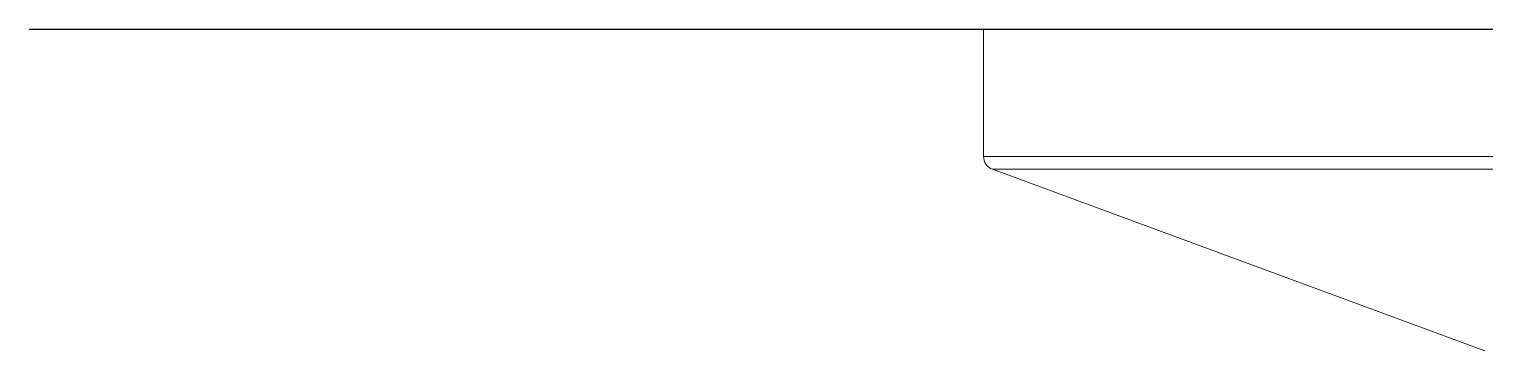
# Model space of a CAD drawing. Extents: x 0 to 1128, y 0 to 827.
# Drawn here: x 108 to 161.2, y 701.7 to 713.5 of the extents above; entities that cross this region are included whole.
import ezdxf

# ---------------------------------------------------------------- set-up
doc = ezdxf.new("R2010")
doc.units = 0
doc.header["$LTSCALE"] = 4
doc.header["$MEASUREMENT"] = 0
doc.layers.get('0').update_dxf_attribs({"linetype": 'CONTINUOUS'})
doc.layers.add('1', color=7, linetype='CONTINUOUS')

msp = doc.modelspace()

# ---------------------------------------------------------------- linework, layer by layer
at = {"ltscale": 0.5}
msp.add_line((107.965, 713.471), (816.871, 713.471), dxfattribs=at)
at = {"layer": '1', "color": 7, "linetype": 'Continuous', "lineweight": 18}
for p, q in [((191.965, 713.471), (142.852, 713.471)), ((142.852, 713.471), (142.852, 708.82)), ((143.179, 708.351), (161.179, 701.719))]:
    msp.add_line(p, q, dxfattribs=at)
at = {"layer": '1', "color": 7, "linetype": 'Continuous', "lineweight": 13}
for p, q in [((142.852, 708.82), (191.965, 708.82)), ((143.179, 708.351), (191.734, 708.351))]:
    msp.add_line(p, q, dxfattribs=at)
at = {"layer": '1', "color": 7, "linetype": 'Continuous', "lineweight": 18}
msp.add_arc((143.352, 708.82), 0.5, 180, 249.7751, dxfattribs=at)

doc.saveas('drawing.dxf')
